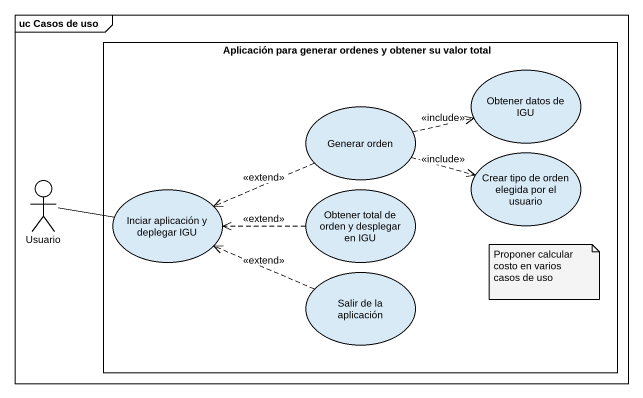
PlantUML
@startuml
mainframe uc Casos de uso
rectangle "Aplicación para generar ordenes y obtener su valor total" as Aplicación_para_generar {
  usecase "Obtener datos de IGU" as Obtener_datos_de_IGU
  usecase "Generar orden" as Generar_orden
  usecase "Crear tipo de orden elegida por el usuario" as Crear_tipo_de_orden_elegida
  usecase "Inciar aplicación y deplegar IGU" as Inciar_aplicación_y
  usecase "Obtener total de orden y desplegar en IGU" as Obtener_total_de_orden_y
  usecase "Salir de la aplicación" as Salir_de_la_aplicación
}
actor Usuario
Generar_orden .right.> Obtener_datos_de_IGU : <<include>>
Generar_orden .right.> Crear_tipo_de_orden_elegida : <<include>>
Generar_orden .left.> Inciar_aplicación_y : <<extend>>
Usuario -right- Inciar_aplicación_y
Obtener_total_de_orden_y .left.> Inciar_aplicación_y : <<extend>>
Salir_de_la_aplicación .left.> Inciar_aplicación_y : <<extend>>
note as N1
  Proponer calcular costo en varios casos de uso
end note
@enduml
